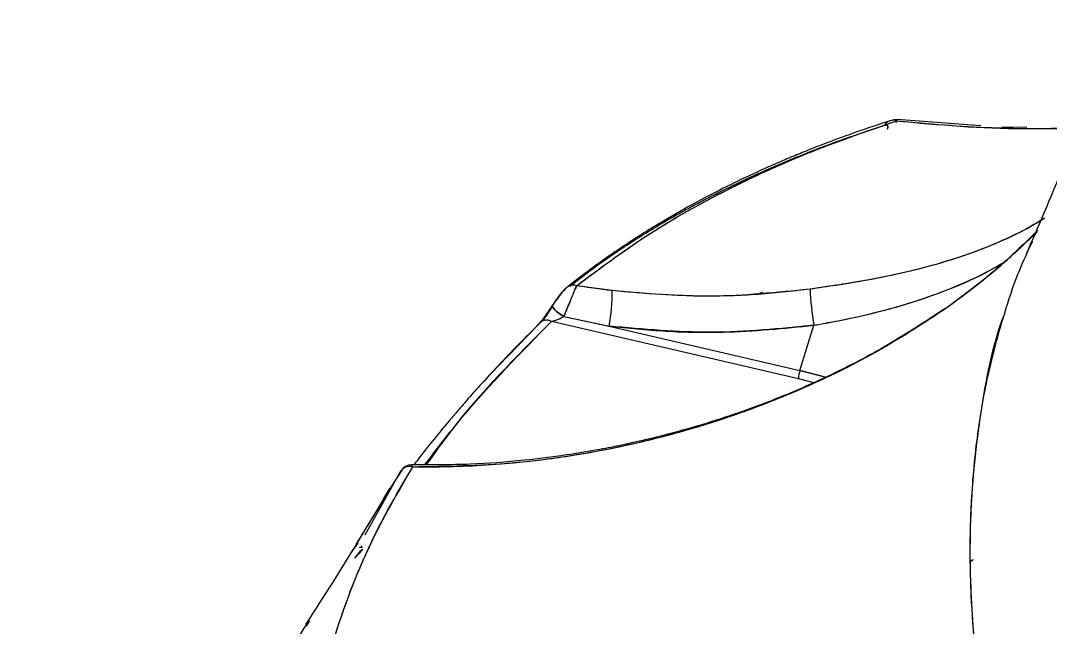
# Model space of a CAD drawing. Header units: millimetres. Extents: x -6332 to 8932, y -6739 to 7096.
# Drawn here: x -2332.1 to -2249.5, y -1593.8 to -1545.2 of the extents above; entities that cross this region are included whole.
import ezdxf

# ---------------------------------------------------------------- set-up
doc = ezdxf.new("R2010")
doc.units = ezdxf.units.MM
for name, color, linetype in [('DIKOM_ОБЪЕКТ', 7, 'Continuous'), ('DIKOM_РАЗМЕР_ЗОНА', 7, 'Continuous'), ('DIKOM_РАЗМЕР_ОБЪЕКТА', 7, 'Continuous')]:
    doc.layers.add(name, color=color, linetype=linetype)
doc.styles.add('style1', font='arial.ttf', dxfattribs={"width": 0.8})
doc.dimstyles.new('1-50', dxfattribs={"dimtxt": 300, "dimasz": 200, "dimexe": 100, "dimexo": 0, "dimgap": 100, "dimtad": 1, "dimtxsty": 'style1', "dimcen": 200, "dimclrd": 7, "dimclre": 7, "dimclrt": 7, "dimadec": 1, "dimazin": 2, "dimtfac": 1, "dimtmove": 0, "dimatfit": 2, "dimfxl": 0, "dimlwd": 25, "dimlwe": 18, "dimarcsym": 0})

# ---------------------------------------------------------------- blocks, each defined once
blk = doc.blocks.new('*D9')
at = {"layer": 'Defpoints', "color": 0, "transparency": 16777216}
for p in [(777.17, 5593.968), (-4228.728, -3389.779), (7301.722, -3389.779)]:
    blk.add_point(p, dxfattribs=at)
at = {"layer": 'DIKOM_РАЗМЕР_ОБЪЕКТА', "color": 7, "lineweight": 18, "transparency": 16777216}
for p, q in [((777.17, 5593.968), (7401.722, 5593.968)), ((-4228.728, -3389.779), (7401.722, -3389.779))]:
    blk.add_line(p, q, dxfattribs=at)
at = {"layer": 'DIKOM_РАЗМЕР_ОБЪЕКТА', "color": 7, "lineweight": 25, "transparency": 16777216}
blk.add_line((7301.722, 5393.968), (7301.722, -3189.779), dxfattribs=at)
at = {"layer": 'DIKOM_РАЗМЕР_ОБЪЕКТА', "color": 7, "transparency": 16777216}
for points in [[(7268.389, 5393.968), (7335.055, 5393.968), (7301.722, 5593.968)], [(7268.389, -3189.779), (7335.055, -3189.779), (7301.722, -3389.779)]]:
    blk.add_solid(points, dxfattribs=at)
at = {"layer": 'DIKOM_РАЗМЕР_ОБЪЕКТА', "color": 7, "transparency": 16777216, "insert": (7048.55, 1153.714), "char_height": 300, "attachment_point": 5, "rotation": 90, "style": 'style1'}
blk.add_mtext('9000', dxfattribs=at)
blk = doc.blocks.new('*D10')
at = {"layer": 'Defpoints', "color": 0, "transparency": 16777216}
for p in [(4034.777, 3636.587), (-4490.848, -1960.464), (4034.777, -5533.386)]:
    blk.add_point(p, dxfattribs=at)
at = {"layer": 'DIKOM_РАЗМЕР_ОБЪЕКТА', "color": 7, "lineweight": 18, "transparency": 16777216}
for p, q in [((4034.777, 3636.587), (4034.777, -5633.386)), ((-4490.848, -1960.464), (-4490.848, -5633.386))]:
    blk.add_line(p, q, dxfattribs=at)
at = {"layer": 'DIKOM_РАЗМЕР_ОБЪЕКТА', "color": 7, "lineweight": 25, "transparency": 16777216}
blk.add_line((-4290.848, -5533.386), (3834.777, -5533.386), dxfattribs=at)
at = {"layer": 'DIKOM_РАЗМЕР_ОБЪЕКТА', "color": 7, "transparency": 16777216}
for points in [[(-4290.848, -5500.053), (-4290.848, -5566.72), (-4490.848, -5533.386)], [(3834.777, -5500.053), (3834.777, -5566.72), (4034.777, -5533.386)]]:
    blk.add_solid(points, dxfattribs=at)
at = {"layer": 'DIKOM_РАЗМЕР_ОБЪЕКТА', "color": 7, "transparency": 16777216, "insert": (308.034, -5280.214), "char_height": 300, "attachment_point": 5, "style": 'style1'}
blk.add_mtext('8500', dxfattribs=at)
blk = doc.blocks.new('*D11')
at = {"layer": 'Defpoints', "color": 0, "transparency": 16777216}
for p in [(1114.346, 7096.351), (-4349.589, -4627.344), (8831.757, -4627.344)]:
    blk.add_point(p, dxfattribs=at)
at = {"layer": 'DIKOM_РАЗМЕР_ЗОНА', "color": 7, "lineweight": 18, "transparency": 16777216}
for p, q in [((1114.346, 7096.351), (8931.757, 7096.351)), ((-4349.589, -4627.344), (8931.757, -4627.344))]:
    blk.add_line(p, q, dxfattribs=at)
at = {"layer": 'DIKOM_РАЗМЕР_ЗОНА', "color": 7, "lineweight": 25, "transparency": 16777216}
blk.add_line((8831.757, 6896.351), (8831.757, -4427.344), dxfattribs=at)
at = {"layer": 'DIKOM_РАЗМЕР_ЗОНА', "color": 7, "transparency": 16777216}
for points in [[(8798.424, 6896.351), (8865.091, 6896.351), (8831.757, 7096.351)], [(8798.424, -4427.344), (8865.091, -4427.344), (8831.757, -4627.344)]]:
    blk.add_solid(points, dxfattribs=at)
at = {"layer": 'DIKOM_РАЗМЕР_ЗОНА', "color": 7, "transparency": 16777216, "insert": (8578.585, 1308.196), "char_height": 300, "attachment_point": 5, "rotation": 90, "style": 'style1'}
blk.add_mtext('11750', dxfattribs=at)
blk = doc.blocks.new('*D12')
at = {"layer": 'Defpoints', "color": 0, "transparency": 16777216}
for p in [(6134.379, 3354.853), (-6332, -2644.933), (6134.379, -6639)]:
    blk.add_point(p, dxfattribs=at)
at = {"layer": 'DIKOM_РАЗМЕР_ЗОНА', "color": 7, "lineweight": 18, "transparency": 16777216}
for p, q in [((6134.379, 3354.853), (6134.379, -6739)), ((-6332, -2644.933), (-6332, -6739))]:
    blk.add_line(p, q, dxfattribs=at)
at = {"layer": 'DIKOM_РАЗМЕР_ЗОНА', "color": 7, "lineweight": 25, "transparency": 16777216}
blk.add_line((-6132, -6639), (5934.379, -6639), dxfattribs=at)
at = {"layer": 'DIKOM_РАЗМЕР_ЗОНА', "color": 7, "transparency": 16777216}
for points in [[(-6132, -6605.667), (-6132, -6672.333), (-6332, -6639)], [(5934.379, -6605.667), (5934.379, -6672.333), (6134.379, -6639)]]:
    blk.add_solid(points, dxfattribs=at)
at = {"layer": 'DIKOM_РАЗМЕР_ЗОНА', "color": 7, "transparency": 16777216, "insert": (-98.81, -6385.828), "char_height": 300, "attachment_point": 5, "style": 'style1'}
blk.add_mtext('12500', dxfattribs=at)

msp = doc.modelspace()

# ---------------------------------------------------------------- linework, layer by layer
at = {"layer": 'DIKOM_ОБЪЕКТ', "color": 7, "linetype": 'Continuous', "lineweight": 15}
for p, q in [((-2262.748, -1553.584), (-2262.848, -1553.621)), ((-2262.187, -1553.199), (-2262.304, -1553.224)), ((-2261.725, -1553.16), (-2261.762, -1553.232)), ((-2261.762, -1553.232), (-2261.725, -1553.162)), ((-2255.029, -1553.637), (-2261.721, -1553.132)), ((-2251.336, -1553.751), (-2253.307, -1553.741)), ((-2284.595, -1566.854), (-2287.451, -1566.456)), ((-2272.563, -1567.006), (-2272.958, -1567.155)), ((-2272.848, -1567.143), (-2272.479, -1567)), ((-2269.655, -1573.924), (-2289.47, -1569.322)), ((-2288.48, -1568.921), (-2284.844, -1569.704)), ((-2294.497, -1573.691), (-2290.558, -1569.617)), ((-2284.844, -1569.704), (-2269.532, -1573.26)), ((-2269.532, -1573.26), (-2268.408, -1569.633)), ((-2269.532, -1573.26), (-2267.541, -1573.784)), ((-2267.492, -1573.798), (-2269.532, -1573.26)), ((-2268.406, -1574.264), (-2269.655, -1573.924)), ((-2268.396, -1574.242), (-2269.655, -1573.924)), ((-2300.599, -1580.991), (-2300.683, -1580.861)), ((-2301.626, -1581.403), (-2304.463, -1586.49)), ((-2301.438, -1581.181), (-2302.46, -1582.779)), ((-2302.482, -1582.843), (-2303.471, -1584.474)), ((-2302.762, -1583.319), (-2302.477, -1582.846)), ((-2302.46, -1582.779), (-2302.531, -1582.889)), ((-2305.016, -1587.136), (-2305.427, -1587.707)), ((-2305.427, -1587.707), (-2305.378, -1587.636)), ((-2305.265, -1588.316), (-2304.622, -1587.625)), ((-2304.9, -1587.46), (-2304.715, -1587.441)), ((-2304.099, -1587.469), (-2304.057, -1587.472)), ((-2303.952, -1587.229), (-2304.003, -1587.226)), ((-2305.427, -1587.707), (-2305.541, -1587.881)), ((-2255.858, -1588.568), (-2255.636, -1588.446)), ((-2255.649, -1588.453), (-2255.755, -1588.512)), ((-2308.889, -1593.336), (-2309.195, -1593.774)), ((-2308.976, -1593.496), (-2309.163, -1593.792))]:
    msp.add_line(p, q, dxfattribs=at)
at = {"layer": 'DIKOM_ОБЪЕКТ', "color": 7, "linetype": 'Continuous', "lineweight": 15, "flags": 128}
for points in [[(-2289.355, -1568.006), (-2289.393, -1568.065), (-2289.381, -1568.152), (-2289.32, -1568.263), (-2289.212, -1568.391), (-2289.065, -1568.529), (-2288.887, -1568.668), (-2288.688, -1568.802), (-2288.48, -1568.921)], [(-2288.48, -1568.921), (-2288.688, -1568.802), (-2288.887, -1568.668), (-2289.065, -1568.529), (-2289.212, -1568.391), (-2289.32, -1568.263), (-2289.381, -1568.152), (-2289.393, -1568.065), (-2289.355, -1568.006)], [(-2257.865, -1568.324), (-2257.875, -1568.315), (-2257.893, -1568.302)]]:
    msp.add_lwpolyline(points, dxfattribs=at)
at = {"layer": 'DIKOM_ОБЪЕКТ', "color": 7, "linetype": 'Continuous', "lineweight": 15}
for centre, radius, start, end in [((-2262.044, -1554), 0.818, 69.8396, 149.42681), ((-2262.045, -1554.006), 0.824, 69.86482, 108.32261), ((-2287.712, -1567.302), 0.885, 72.88654, 148.4952), ((-2298.964, -1567.036), 14.37, 349.30071, 0.72465), ((-2248.954, -1566.071), 19.778, 181.92579, 190.3781), ((-2289.852, -1570.067), 0.838, 62.91476, 147.49768), ((-2289.855, -1570.089), 0.859, 63.36328, 127.4435), ((-2267.1, -1574.057), 2.559, 161.86439, 177.02555), ((-2300.832, -1581.897), 0.935, 75.60848, 148.12506)]:
    msp.add_arc(centre, radius, start, end, dxfattribs=at)
for points, knots in [([(-2266.197, -1467.114), (-2266.173, -1469.119), (-2266.11, -1474.43), (-2265.019, -1483.043), (-2263.02, -1492.95), (-2260.03, -1503.028), (-2256.047, -1513.217), (-2251.019, -1523.456), (-2245.052, -1533.523), (-2238.154, -1543.419), (-2230.318, -1553.141), (-2221.713, -1562.508), (-2212.409, -1571.503), (-2202.507, -1580.094), (-2191.883, -1588.416), (-2180.568, -1596.448), (-2168.324, -1604.351), (-2155.104, -1612.107), (-2140.851, -1619.688), (-2125.845, -1626.93), (-2110.163, -1633.783), (-2093.894, -1640.218), (-2077.418, -1646.1), (-2060.779, -1651.461), (-2044.007, -1656.33), (-2026.765, -1660.804), (-2009.097, -1664.911), (-1997.005, -1667.292), (-1990.949, -1668.485)], [0, 0, 0, 0, 0.022949, 0.060793, 0.09877, 0.136963, 0.177463, 0.217725, 0.257847, 0.297927, 0.338058, 0.378335, 0.416534, 0.454721, 0.492694, 0.530535, 0.568325, 0.608437, 0.648676, 0.68914, 0.729671, 0.769958, 0.810094, 0.847883, 0.885703, 0.923632, 0.961753, 1, 1, 1, 1]), ([(-1990.949, -1668.485), (-1995.113, -1667.675), (-2003.643, -1666.016), (-2016.534, -1663.191), (-2029.836, -1660.017), (-2042.91, -1656.593), (-2055.705, -1652.95), (-2067.648, -1649.271), (-2075.912, -1646.53), (-2080.544, -1644.932), (-2082.006, -1644.424), (-2083.469, -1643.91), (-2084.934, -1643.392), (-2086.4, -1642.867), (-2091.489, -1641.032), (-2099.79, -1637.908), (-2110.793, -1633.458), (-2120.69, -1629.185), (-2129.536, -1625.131), (-2137.384, -1621.335), (-2144.286, -1617.83), (-2150.289, -1614.645), (-2155.439, -1611.807), (-2159.599, -1609.436), (-2162.884, -1607.513), (-2165.323, -1606.055), (-2166.97, -1605.059), (-2167.87, -1604.504), (-2168.218, -1604.293), (-2168.36, -1604.203), (-2168.422, -1604.167), (-2168.447, -1604.15), (-2168.459, -1604.144), (-2168.464, -1604.14), (-2168.467, -1604.138), (-2172.074, -1601.588), (-2179.355, -1597.387), (-2189.221, -1590.3), (-2198.265, -1583.481), (-2206.127, -1576.986), (-2212.968, -1570.901), (-2217.512, -1566.554), (-2220.392, -1563.676), (-2221.817, -1562.223), (-2223.206, -1560.781), (-2224.558, -1559.351), (-2225.875, -1557.931), (-2229.947, -1553.461), (-2236.3, -1545.888), (-2244.05, -1535.109), (-2250.554, -1524.325), (-2255.949, -1513.58), (-2258.62, -1506.382), (-2259.944, -1502.815)], [0, 0, 0, 0, 0.030421, 0.062332, 0.095733, 0.130625, 0.162562, 0.195653, 0.225729, 0.229733, 0.233753, 0.237789, 0.241839, 0.245906, 0.249987, 0.284298, 0.316164, 0.345582, 0.372553, 0.397077, 0.419155, 0.438786, 0.455968, 0.470705, 0.481193, 0.489953, 0.496234, 0.498575, 0.499522, 0.499923, 0.500096, 0.500172, 0.500205, 0.50022, 0.500226, 0.500232, 0.539858, 0.577984, 0.614611, 0.64974, 0.679412, 0.707924, 0.715199, 0.722395, 0.729512, 0.736548, 0.743505, 0.750382, 0.802068, 0.852872, 0.902795, 0.951838, 1, 1, 1, 1]), ([(-2244.419, -1546.336), (-2245.22, -1548.532), (-2246.946, -1553.263), (-2249.287, -1559.137), (-2250.904, -1562.829), (-2251.382, -1563.921)], [0, 0, 0, 0, 0.378903, 0.816321, 1, 1, 1, 1]), ([(-2262.304, -1553.224), (-2263.226, -1553.528), (-2264.88, -1554.073), (-2267.008, -1554.853), (-2268.634, -1555.483), (-2269.966, -1556.025), (-2272.433, -1557.069), (-2275.442, -1558.481), (-2278.817, -1560.282), (-2280.883, -1561.495), (-2282.36, -1562.417), (-2283.458, -1563.126), (-2284.822, -1564.048), (-2286.436, -1565.198), (-2287.557, -1566.068), (-2288.163, -1566.539)], [0, 0, 0, 0, 0.091754, 0.164595, 0.218575, 0.261856, 0.306026, 0.484345, 0.598031, 0.702909, 0.737183, 0.783854, 0.843193, 0.915229, 1, 1, 1, 1]), ([(-2287.995, -1566.483), (-2287.252, -1565.913), (-2285.532, -1564.592), (-2282.692, -1562.699), (-2280.409, -1561.327), (-2279.043, -1560.559), (-2278.599, -1560.313), (-2278.148, -1560.068), (-2277.691, -1559.822), (-2277.227, -1559.577), (-2276.522, -1559.212), (-2275.44, -1558.665), (-2273.831, -1557.891), (-2271.779, -1556.96), (-2269.25, -1555.903), (-2266.217, -1554.738), (-2263.954, -1553.985), (-2262.748, -1553.584)], [0, 0, 0, 0, 0.106218, 0.246088, 0.378578, 0.39658, 0.414735, 0.433038, 0.451495, 0.470102, 0.488858, 0.535725, 0.597921, 0.675449, 0.768303, 0.876486, 1, 1, 1, 1]), ([(-2287.451, -1566.456), (-2285.415, -1564.947), (-2281.346, -1561.932), (-2274.801, -1558.38), (-2268.291, -1555.464), (-2263.939, -1553.976), (-2261.762, -1553.232)], [0, 0, 0, 0, 0.280206, 0.559926, 0.779774, 1, 1, 1, 1]), ([(-2287.451, -1566.456), (-2285.652, -1565.112), (-2282.047, -1562.42), (-2275.872, -1558.923), (-2269.185, -1555.791), (-2264.235, -1554.085), (-2261.762, -1553.232)], [0, 0, 0, 0, 0.248531, 0.498137, 0.749236, 1, 1, 1, 1]), ([(-2262.489, -1553.78), (-2262.483, -1553.716), (-2262.468, -1553.525), (-2262.636, -1553.56), (-2262.748, -1553.584)], [0, 0, 0, 0, 0.333891, 1, 1, 1, 1]), ([(-2262.748, -1553.584), (-2262.693, -1553.571), (-2262.584, -1553.544), (-2262.495, -1553.587), (-2262.47, -1553.675), (-2262.481, -1553.774), (-2262.52, -1553.866), (-2262.54, -1553.913)], [0, 0, 0, 0, 0.285328, 0.57054, 0.720155, 0.857249, 1, 1, 1, 1]), ([(-2261.769, -1553.154), (-2261.838, -1553.149), (-2261.954, -1553.14), (-2262.097, -1553.177), (-2262.155, -1553.192)], [0, 0, 0, 0, 0.59588, 1, 1, 1, 1]), ([(-2261.772, -1553.262), (-2261.774, -1553.267), (-2261.78, -1553.28), (-2261.812, -1553.346), (-2261.83, -1553.383)], [0, 0, 0, 0, 0.438739, 1, 1, 1, 1]), ([(-2261.782, -1553.283), (-2261.781, -1553.28), (-2261.753, -1553.227), (-2261.752, -1553.223), (-2261.752, -1553.219)], [0, 0, 0, 0, 0.042476, 1, 1, 1, 1]), ([(-2261.762, -1553.232), (-2258.371, -1553.538), (-2253.585, -1553.97), (-2248.635, -1553.804), (-2247.191, -1553.756)], [0, 0, 0, 0, 0.708366, 1, 1, 1, 1]), ([(-2261.762, -1553.232), (-2259.228, -1553.454), (-2254.43, -1553.873), (-2249.501, -1553.848), (-2247.175, -1553.837)], [0, 0, 0, 0, 0.528229, 1, 1, 1, 1]), ([(-2249.895, -1561.04), (-2250.47, -1561.385), (-2251.781, -1562.171), (-2254.263, -1563.297), (-2257.29, -1564.394), (-2260.743, -1565.343), (-2264.574, -1566.133), (-2267.339, -1566.535), (-2268.72, -1566.735)], [0, 0, 0, 0, 0.13539, 0.308367, 0.482016, 0.654213, 0.827276, 1, 1, 1, 1]), ([(-2249.903, -1561.053), (-2250.174, -1561.221), (-2250.929, -1561.69), (-2252.341, -1562.414), (-2254.169, -1563.238), (-2256.188, -1564.002), (-2258.374, -1564.696), (-2260.519, -1565.261), (-2262.584, -1565.721), (-2265.225, -1566.229), (-2267.319, -1566.532), (-2268.72, -1566.735)], [0, 0, 0, 0, 0.065566, 0.182416, 0.297547, 0.420406, 0.537149, 0.648535, 0.73808, 0.824725, 1, 1, 1, 1]), ([(-2250.432, -1562.01), (-2251.425, -1562.979), (-2253.743, -1565.242), (-2256.366, -1567.203), (-2257.865, -1568.324)], [0, 0, 0, 0, 0.428539, 1, 1, 1, 1]), ([(-2257.902, -1568.311), (-2256.989, -1567.646), (-2255.161, -1566.315), (-2252.685, -1564.22), (-2251.185, -1562.78), (-2250.488, -1562.111)], [0, 0, 0, 0, 0.348431, 0.697368, 1, 1, 1, 1]), ([(-2257.902, -1568.311), (-2257.134, -1567.756), (-2255.591, -1566.64), (-2253.407, -1564.831), (-2251.715, -1563.312), (-2250.778, -1562.402), (-2250.499, -1562.132)], [0, 0, 0, 0, 0.292849, 0.58884, 0.877613, 1, 1, 1, 1]), ([(-2251.351, -1563.918), (-2251.297, -1563.797), (-2251.197, -1563.572), (-2251.056, -1563.291), (-2250.943, -1563.081), (-2250.875, -1562.963), (-2250.849, -1562.919)], [0, 0, 0, 0, 0.329419, 0.61397, 0.853823, 1, 1, 1, 1]), ([(-2268.408, -1569.633), (-2267.109, -1569.391), (-2264.49, -1568.903), (-2260.875, -1567.938), (-2257.603, -1566.79), (-2255.018, -1565.658), (-2253.662, -1564.869), (-2253.142, -1564.567)], [0, 0, 0, 0, 0.211744, 0.427089, 0.643547, 0.863225, 1, 1, 1, 1]), ([(-2268.408, -1569.633), (-2267.748, -1569.515), (-2266.409, -1569.274), (-2264.475, -1568.859), (-2262.592, -1568.394), (-2260.625, -1567.83), (-2258.585, -1567.143), (-2256.537, -1566.32), (-2254.682, -1565.47), (-2253.632, -1564.854), (-2253.142, -1564.568)], [0, 0, 0, 0, 0.107221, 0.217574, 0.324363, 0.435856, 0.578017, 0.722717, 0.870799, 1, 1, 1, 1]), ([(-2251.345, -1563.937), (-2251.384, -1564.016), (-2252.128, -1565.538), (-2253.234, -1568.858), (-2254.6, -1573.889), (-2255.47, -1579.251), (-2255.94, -1585.21), (-2255.883, -1591.848), (-2255.183, -1599.278), (-2253.835, -1607.047), (-2251.889, -1615.147), (-2250.047, -1620.832), (-2249.129, -1623.665)], [0, 0, 0, 0, 0.005201, 0.100963, 0.203828, 0.303804, 0.400896, 0.522046, 0.640821, 0.759856, 0.88032, 1, 1, 1, 1]), ([(-2288.27, -1566.612), (-2288.337, -1566.675), (-2288.469, -1566.799), (-2288.768, -1567.169), (-2289.037, -1567.538), (-2289.249, -1567.847), (-2289.346, -1567.998), (-2289.395, -1568.074)], [0, 0, 0, 0, 0.253457, 0.502352, 0.749777, 0.873749, 1, 1, 1, 1]), ([(-2289.355, -1568.006), (-2289.317, -1567.946), (-2289.24, -1567.822), (-2289.073, -1567.573), (-2288.86, -1567.28), (-2288.625, -1566.988), (-2288.519, -1566.889), (-2288.467, -1566.839)], [0, 0, 0, 0, 0.124025, 0.251005, 0.500368, 0.750303, 1, 1, 1, 1]), ([(-2288.629, -1567.005), (-2288.64, -1567.016), (-2288.715, -1567.092), (-2288.903, -1567.338), (-2289.146, -1567.677), (-2289.285, -1567.897), (-2289.355, -1568.006)], [0, 0, 0, 0, 0.063508, 0.427403, 0.71382, 1, 1, 1, 1]), ([(-2287.451, -1566.456), (-2287.497, -1566.562), (-2287.56, -1566.708), (-2287.715, -1567.073), (-2287.89, -1567.498), (-2288.116, -1568.041), (-2288.329, -1568.555), (-2288.432, -1568.803), (-2288.48, -1568.921)], [0, 0, 0, 0, 0.249455, 0.342479, 0.499797, 0.748651, 0.880586, 1, 1, 1, 1]), ([(-2288.48, -1568.921), (-2288.361, -1568.632), (-2288.125, -1568.062), (-2287.806, -1567.293), (-2287.571, -1566.73), (-2287.491, -1566.548), (-2287.451, -1566.456)], [0, 0, 0, 0, 0.283924, 0.560375, 0.778157, 1, 1, 1, 1]), ([(-2284.595, -1566.854), (-2284.958, -1566.81), (-2285.914, -1566.693), (-2286.863, -1566.547), (-2287.451, -1566.456)], [0, 0, 0, 0, 0.379762, 1, 1, 1, 1]), ([(-2268.72, -1566.735), (-2270.204, -1566.904), (-2273.162, -1567.24), (-2278.482, -1567.383), (-2282.276, -1567.055), (-2284.595, -1566.854)], [0, 0, 0, 0, 0.281302, 0.56066, 1, 1, 1, 1]), ([(-2268.72, -1566.735), (-2271.368, -1567.006), (-2276.663, -1567.547), (-2281.951, -1567.085), (-2284.595, -1566.854)], [0, 0, 0, 0, 0.499896, 1, 1, 1, 1]), ([(-2257.893, -1568.302), (-2259.512, -1569.366), (-2262.55, -1571.361), (-2267.093, -1573.686), (-2271.118, -1575.445), (-2274.595, -1576.731), (-2277.567, -1577.68), (-2280.04, -1578.371), (-2282.164, -1578.892), (-2284.025, -1579.301), (-2286.042, -1579.691), (-2288.583, -1580.11), (-2291.985, -1580.533), (-2296.149, -1580.855), (-2299.132, -1580.839), (-2300.697, -1580.831)], [0, 0, 0, 0, 0.124181, 0.232993, 0.327491, 0.40794, 0.473932, 0.531609, 0.576971, 0.61864, 0.658299, 0.714236, 0.791718, 0.89069, 1, 1, 1, 1]), ([(-2300.599, -1580.991), (-2297.917, -1580.946), (-2292.55, -1580.856), (-2284.319, -1579.583), (-2276.686, -1577.593), (-2269.789, -1574.993), (-2263.629, -1572.044), (-2259.814, -1569.557), (-2257.902, -1568.311)], [0, 0, 0, 0, 0.187155, 0.374419, 0.561164, 0.708208, 0.853789, 1, 1, 1, 1]), ([(-2300.599, -1580.991), (-2299.626, -1580.994), (-2297.664, -1581), (-2294.707, -1580.86), (-2291.434, -1580.581), (-2288.165, -1580.154), (-2284.856, -1579.566), (-2281.852, -1578.907), (-2278.591, -1578.053), (-2275.151, -1576.981), (-2271.544, -1575.651), (-2267.436, -1573.88), (-2262.812, -1571.544), (-2259.543, -1569.391), (-2257.902, -1568.311)], [0, 0, 0, 0, 0.068247, 0.137665, 0.205008, 0.293773, 0.361535, 0.431013, 0.498901, 0.584598, 0.667525, 0.749226, 0.87412, 1, 1, 1, 1]), ([(-2290.558, -1569.617), (-2290.479, -1569.534), (-2290.321, -1569.368), (-2290.007, -1568.966), (-2289.669, -1568.497), (-2289.46, -1568.17), (-2289.355, -1568.006)], [0, 0, 0, 0, 0.24984, 0.500059, 0.749739, 1, 1, 1, 1]), ([(-2289.355, -1568.006), (-2289.472, -1568.189), (-2289.707, -1568.555), (-2290.063, -1569.042), (-2290.257, -1569.278), (-2290.342, -1569.382)], [0, 0, 0, 0, 0.35865, 0.716833, 1, 1, 1, 1]), ([(-2289.395, -1568.074), (-2289.46, -1568.188), (-2289.596, -1568.427), (-2289.819, -1568.776), (-2290.071, -1569.117), (-2290.216, -1569.269), (-2290.292, -1569.348)], [0, 0, 0, 0, 0.214641, 0.449845, 0.71102, 1, 1, 1, 1]), ([(-2290.292, -1569.348), (-2290.92, -1569.971), (-2292.097, -1571.139), (-2293.681, -1572.799), (-2295.004, -1574.233), (-2296.078, -1575.436), (-2296.943, -1576.434), (-2297.806, -1577.446), (-2298.827, -1578.685), (-2299.769, -1579.85), (-2300.339, -1580.603), (-2300.49, -1580.802)], [0, 0, 0, 0, 0.169136, 0.316889, 0.443305, 0.548414, 0.632235, 0.702426, 0.81078, 0.949914, 1, 1, 1, 1]), ([(-2299.64, -1580.821), (-2298.655, -1579.545), (-2295.595, -1575.576), (-2291.946, -1571.85), (-2289.47, -1569.322)], [0, 0, 0, 0, 0.321549, 1, 1, 1, 1]), ([(-2289.47, -1569.322), (-2292.322, -1572.184), (-2296.005, -1575.88), (-2298.869, -1579.91), (-2299.516, -1580.82)], [0, 0, 0, 0, 0.774155, 1, 1, 1, 1]), ([(-2289.47, -1569.322), (-2289.394, -1569.306), (-2289.243, -1569.274), (-2288.978, -1569.182), (-2288.716, -1569.068), (-2288.551, -1568.965), (-2288.48, -1568.921)], [0, 0, 0, 0, 0.250331, 0.50035, 0.78672, 1, 1, 1, 1]), ([(-2289.47, -1569.322), (-2289.286, -1569.275), (-2289.032, -1569.211), (-2288.683, -1569.048), (-2288.546, -1568.962), (-2288.48, -1568.921)], [0, 0, 0, 0, 0.581585, 0.801692, 1, 1, 1, 1]), ([(-2288.48, -1568.921), (-2287.802, -1569.07), (-2286.591, -1569.335), (-2285.377, -1569.591), (-2284.844, -1569.704)], [0, 0, 0, 0, 0.560568, 1, 1, 1, 1]), ([(-2253.183, -1568.873), (-2253.193, -1568.899), (-2254.113, -1571.288), (-2255.108, -1576.509), (-2256.012, -1584.659), (-2255.831, -1593.417), (-2254.731, -1602.695), (-2252.542, -1612.579), (-2250.616, -1619.664), (-2249.141, -1623.573), (-2249.033, -1623.859)], [0, 0, 0, 0, 0.001773, 0.166637, 0.330559, 0.494055, 0.657616, 0.821751, 0.986952, 1, 1, 1, 1]), ([(-2284.844, -1569.704), (-2283.317, -1569.858), (-2280.268, -1570.166), (-2274.762, -1570.267), (-2270.821, -1569.874), (-2268.408, -1569.633)], [0, 0, 0, 0, 0.279884, 0.558943, 1, 1, 1, 1]), ([(-2268.408, -1569.633), (-2271.148, -1569.907), (-2276.629, -1570.453), (-2282.105, -1569.954), (-2284.844, -1569.704)], [0, 0, 0, 0, 0.500001, 1, 1, 1, 1]), ([(-2309.893, -1613.003), (-2309.755, -1610.751), (-2309.479, -1606.253), (-2308.363, -1599.903), (-2306.626, -1593.506), (-2304.16, -1587.119), (-2301.787, -1583.035), (-2300.599, -1580.991)], [0, 0, 0, 0, 0.18702, 0.373558, 0.5599, 0.779652, 1, 1, 1, 1]), ([(-2309.893, -1613.003), (-2309.792, -1611.205), (-2309.584, -1607.523), (-2308.786, -1602.132), (-2307.564, -1596.71), (-2305.82, -1591.33), (-2303.561, -1586.017), (-2301.597, -1582.685), (-2300.599, -1580.991)], [0, 0, 0, 0, 0.148915, 0.305006, 0.468517, 0.639551, 0.816761, 1, 1, 1, 1]), ([(-2300.679, -1580.849), (-2300.766, -1580.85), (-2300.896, -1580.852), (-2301.069, -1580.906), (-2301.233, -1580.984), (-2301.352, -1581.059), (-2301.421, -1581.145), (-2301.427, -1581.152)], [0, 0, 0, 0, 0.297324, 0.444747, 0.603188, 0.96574, 1, 1, 1, 1]), ([(-2302.468, -1582.732), (-2303.304, -1584.153), (-2305.437, -1587.777), (-2307.784, -1591.436), (-2309.211, -1593.66)], [0, 0, 0, 0, 0.391942, 1, 1, 1, 1]), ([(-2305.117, -1587.186), (-2304.501, -1586.184), (-2303.744, -1584.955), (-2303.003, -1583.721), (-2302.866, -1583.492)], [0, 0, 0, 0, 0.815028, 1, 1, 1, 1]), ([(-2304.656, -1587.612), (-2304.779, -1587.736), (-2305.007, -1587.965), (-2305.191, -1588.222), (-2305.275, -1588.34)], [0, 0, 0, 0, 0.542622, 1, 1, 1, 1]), ([(-2304.735, -1587.34), (-2304.74, -1587.357), (-2304.752, -1587.395), (-2304.713, -1587.421), (-2304.68, -1587.438), (-2304.647, -1587.433), (-2304.644, -1587.433)], [0, 0, 0, 0, 0.244843, 0.577035, 0.96902, 1, 1, 1, 1]), ([(-2309.171, -1593.685), (-2310.044, -1595.081), (-2311.911, -1598.067), (-2314.051, -1602.76), (-2315.791, -1607.553), (-2316.755, -1611.068), (-2317.288, -1613.434), (-2317.535, -1614.635), (-2317.757, -1615.809), (-2317.886, -1616.588), (-2317.948, -1616.962)], [0, 0, 0, 0, 0.202281, 0.432914, 0.627732, 0.81492, 0.862687, 0.909934, 0.956656, 1, 1, 1, 1])]:
    msp.add_open_spline(points, degree=3, knots=knots, dxfattribs=at)

# ---------------------------------------------------------------- dimensions: what is measured, and where the dimension line sits
at = {"layer": 'DIKOM_РАЗМЕР_ЗОНА'}
dim = msp.add_linear_dim(base=(8831.757, -4627.344), p1=(1114.346, 7096.351), p2=(-4349.589, -4627.344), angle=90, text='11750', dimstyle='1-50', dxfattribs=at)
dim.commit()
dim.dimension.update_dxf_attribs({"geometry": '*D11', "text_midpoint": (8831.757, 1308.196), "dimtype": 160})
dim = msp.add_linear_dim(base=(6134.379, -6639), p1=(-6332, -2644.933), p2=(6134.379, 3354.853), text='12500', dimstyle='1-50', dxfattribs=at)
dim.commit()
dim.dimension.update_dxf_attribs({"geometry": '*D12', "text_midpoint": (-98.81, -6639), "dimtype": 160})
at = {"layer": 'DIKOM_РАЗМЕР_ОБЪЕКТА'}
dim = msp.add_linear_dim(base=(7301.722, -3389.779), p1=(777.17, 5593.968), p2=(-4228.728, -3389.779), angle=90, text='9000', dimstyle='1-50', dxfattribs=at)
dim.commit()
dim.dimension.update_dxf_attribs({"geometry": '*D9', "text_midpoint": (7301.722, 1153.714), "dimtype": 160})
dim = msp.add_linear_dim(base=(4034.777, -5533.386), p1=(-4490.848, -1960.464), p2=(4034.777, 3636.587), text='8500', dimstyle='1-50', dxfattribs=at)
dim.commit()
dim.dimension.update_dxf_attribs({"geometry": '*D10', "text_midpoint": (308.034, -5533.386), "dimtype": 160})

doc.saveas('drawing.dxf')
